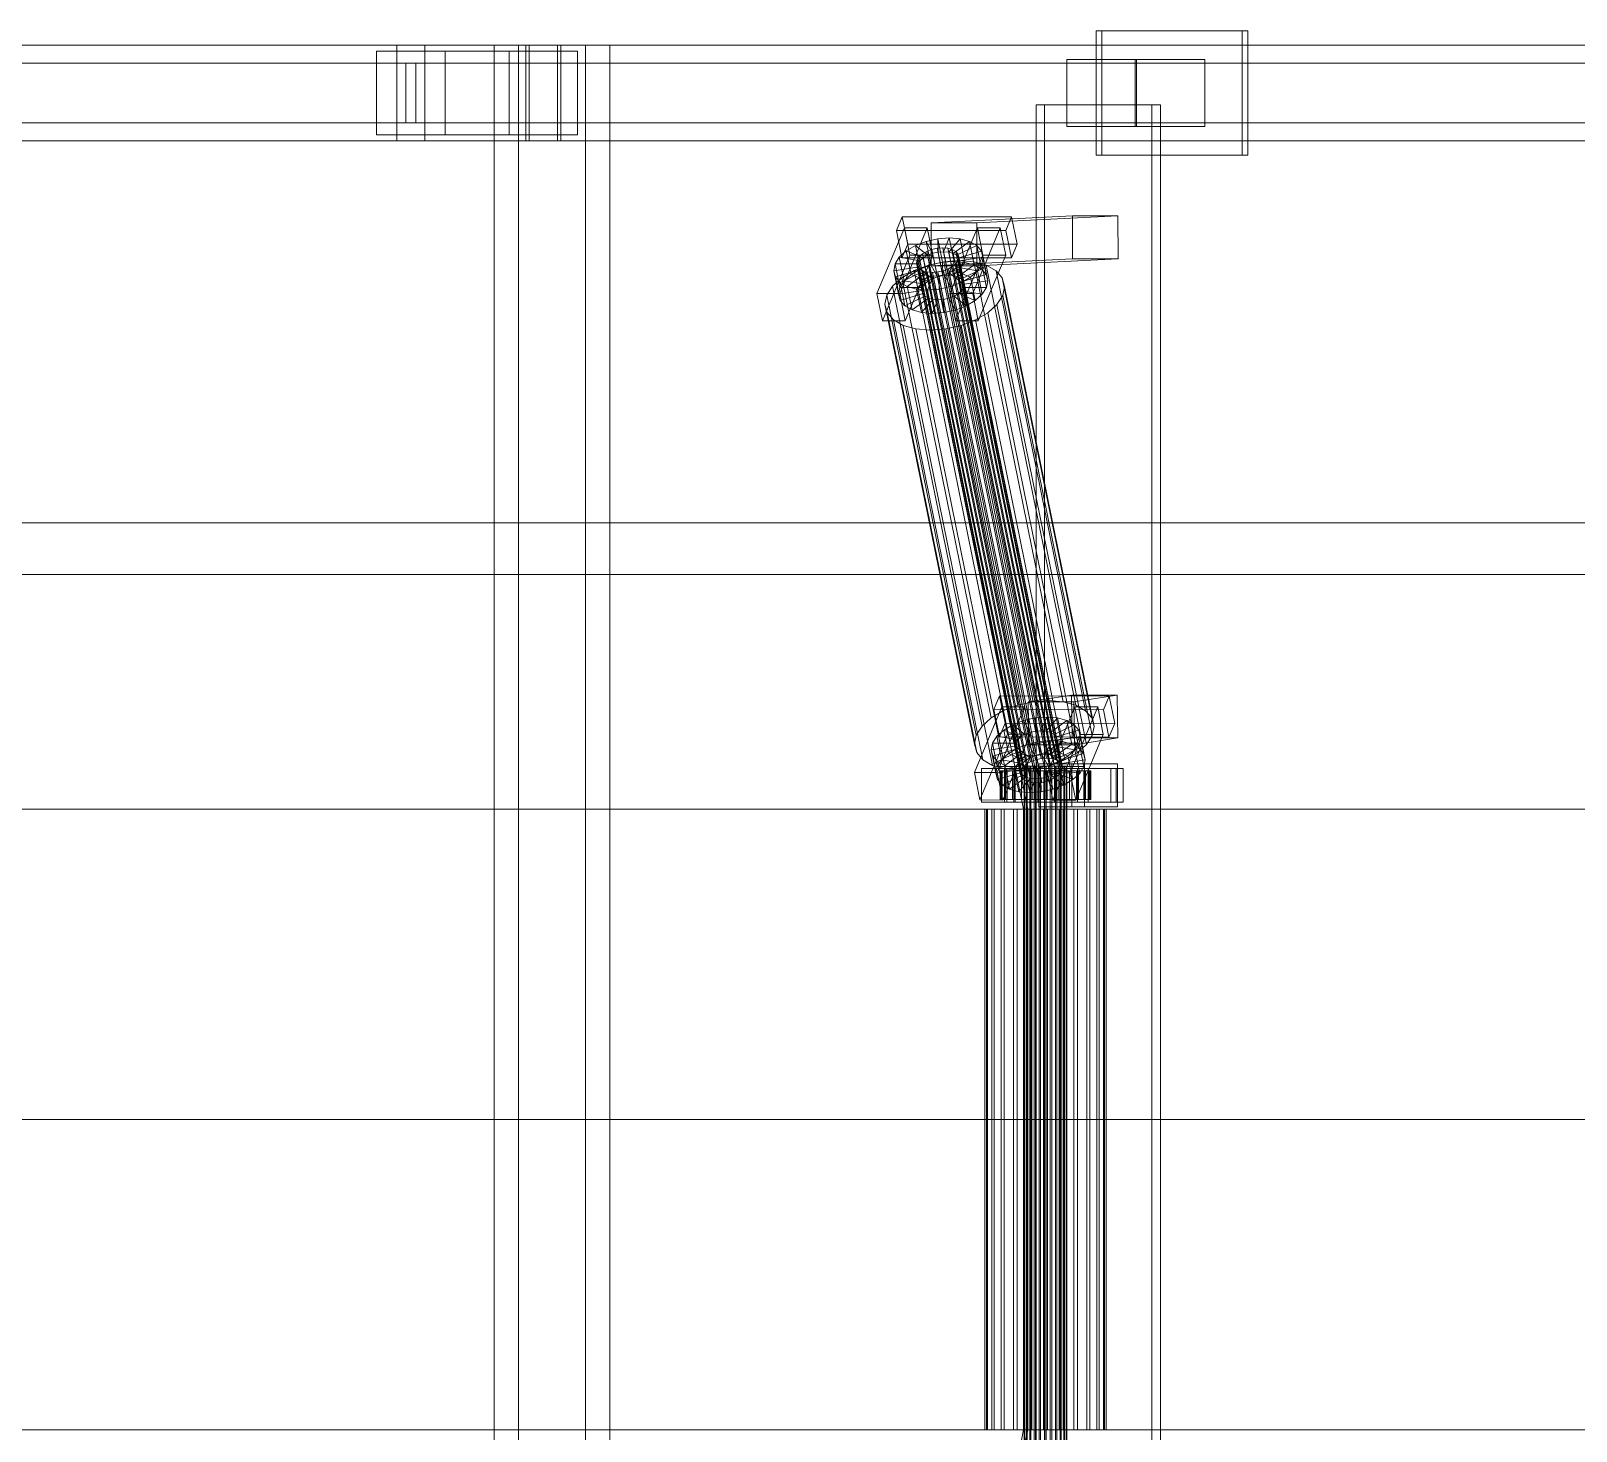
# Model space of a CAD drawing. Header units: millimetres. Extents: x -1970 to 34302, y -65268 to 6837.
# Drawn here: x 17659 to 18306, y -18130 to -17544 of the extents above; entities that cross this region are included whole.
import ezdxf

# ---------------------------------------------------------------- set-up
doc = ezdxf.new("R2010")
doc.units = ezdxf.units.MM
doc.layers.add('superior_C02', color=7, linetype='Continuous', lineweight=0)

msp = doc.modelspace()

# ---------------------------------------------------------------- linework, layer by layer
at = {"layer": 'superior_C02'}
for p, q in [((18166.584, -17544), (18105.379, -17544)), ((18105.379, -17544), (18105.379, -17596)), ((18107.717, -17544), (18105.379, -17544)), ((18107.717, -17596), (18107.717, -17544)), ((18107.717, -17544), (18168.922, -17544)), ((18166.584, -17596), (18166.584, -17544)), ((18166.584, -17544), (18168.922, -17544)), ((18168.922, -17544), (18168.922, -17596)), ((17812.288, -17550), (16664.683, -17550)), ((16676.374, -17550), (17823.979, -17550)), ((17867.681, -17550), (16700.787, -17550)), ((16712.752, -17550), (17879.647, -17550)), ((17832.479, -17552.5), (17803.788, -17552.5)), ((17803.788, -17552.5), (17803.788, -17587.5)), ((17859.319, -17552.5), (17803.788, -17552.5)), ((17812.288, -17550), (17812.288, -17590)), ((17823.979, -17550), (17812.288, -17550)), ((18959.893, -17550), (17812.288, -17550)), ((17823.979, -17590), (17823.979, -17550)), ((17823.979, -17550), (18971.583, -17550)), ((17832.479, -17587.5), (17832.479, -17552.5)), ((17832.479, -17552.5), (17888.009, -17552.5)), ((17891.329, -17550), (17853.076, -17550)), ((17853.076, -17550), (17853.076, -18450)), ((17863.305, -17550), (17853.076, -17550)), ((17859.319, -17587.5), (17859.319, -17552.5)), ((17859.319, -17552.5), (17888.009, -17552.5)), ((17863.305, -18450), (17863.305, -17550)), ((17863.305, -17550), (17901.559, -17550)), ((17866.357, -17550), (17880.971, -17550)), ((17866.357, -17590), (17866.357, -17550)), ((19013.962, -17550), (17866.357, -17550)), ((17867.681, -17550), (17867.681, -17590)), ((17879.647, -17550), (17867.681, -17550)), ((17879.647, -17590), (17879.647, -17550)), ((17880.971, -17550), (17880.971, -17590)), ((17880.971, -17550), (19028.575, -17550)), ((17888.009, -17552.5), (17888.009, -17587.5)), ((17891.329, -18450), (17891.329, -17550)), ((17891.329, -17550), (17901.559, -17550)), ((17901.559, -17550), (17901.559, -18450)), ((17812.298, -17557.5), (16700.934, -17557.5)), ((16712.605, -17557.5), (17823.969, -17557.5)), ((17812.298, -17557.5), (17812.298, -17582.5)), ((17823.969, -17557.5), (17812.298, -17557.5)), ((17816.047, -17557.5), (17820.22, -17557.5)), ((17816.047, -17582.5), (17816.047, -17557.5)), ((19019.182, -17557.5), (17816.047, -17557.5)), ((17820.22, -17557.5), (17820.22, -17582.5)), ((17820.22, -17557.5), (19023.355, -17557.5)), ((17823.969, -17582.5), (17823.969, -17557.5)), ((18121.717, -17556), (18093.026, -17556)), ((18093.026, -17556), (18093.026, -17584)), ((18122.221, -17556), (18093.026, -17556)), ((18121.717, -17584), (18121.717, -17556)), ((18121.717, -17556), (18150.911, -17556)), ((18122.221, -17584), (18122.221, -17556)), ((18122.221, -17556), (18150.911, -17556)), ((18150.911, -17556), (18150.911, -17584)), ((18128.74, -17575), (18080.158, -17575)), ((18080.158, -17575), (18080.158, -18425)), ((18083.665, -17575), (18080.158, -17575)), ((18083.665, -18425), (18083.665, -17575)), ((18083.665, -17575), (18132.247, -17575)), ((18128.74, -18425), (18128.74, -17575)), ((18128.74, -17575), (18132.247, -17575)), ((18132.247, -17575), (18132.247, -18425)), ((16700.934, -17582.5), (17812.298, -17582.5)), ((16712.605, -17582.5), (17823.969, -17582.5)), ((17812.298, -17582.5), (17823.969, -17582.5)), ((17820.22, -17582.5), (17816.047, -17582.5)), ((17816.047, -17582.5), (19019.182, -17582.5)), ((17820.22, -17582.5), (19023.355, -17582.5)), ((18093.026, -17584), (18121.717, -17584)), ((18093.026, -17584), (18122.221, -17584)), ((18150.911, -17584), (18121.717, -17584)), ((18150.911, -17584), (18122.221, -17584)), ((16664.683, -17590), (17812.288, -17590)), ((16676.374, -17590), (17823.979, -17590)), ((16700.787, -17590), (17867.681, -17590)), ((16712.752, -17590), (17879.647, -17590)), ((17803.788, -17587.5), (17832.479, -17587.5)), ((17859.319, -17587.5), (17803.788, -17587.5)), ((17812.288, -17590), (17823.979, -17590)), ((17812.288, -17590), (18959.893, -17590)), ((17823.979, -17590), (18971.583, -17590)), ((17888.009, -17587.5), (17832.479, -17587.5)), ((17888.009, -17587.5), (17859.319, -17587.5)), ((17880.971, -17590), (17866.357, -17590)), ((17866.357, -17590), (19013.962, -17590)), ((17867.681, -17590), (17879.647, -17590)), ((17880.971, -17590), (19028.575, -17590)), ((18105.379, -17596), (18166.584, -17596)), ((18105.379, -17596), (18107.717, -17596)), ((18168.922, -17596), (18107.717, -17596)), ((18168.922, -17596), (18166.584, -17596)), ((18024.025, -17621.857), (18021.625, -17627.592)), ((18026.359, -17633.325), (18024.025, -17621.857)), ((18024.025, -17621.857), (18069.929, -17621.914)), ((18095.364, -17621.488), (18036.143, -17624.356)), ((18055.27, -17624.356), (18036.143, -17624.356)), ((18036.143, -17624.356), (18036.217, -17642.354)), ((18055.27, -17624.356), (18114.49, -17621.488)), ((18055.344, -17642.354), (18055.27, -17624.356)), ((18067.529, -17627.65), (18069.929, -17621.914)), ((18069.929, -17621.914), (18072.263, -17633.382)), ((18095.438, -17639.486), (18095.364, -17621.488)), ((18095.364, -17621.488), (18114.49, -17621.488)), ((18114.49, -17621.488), (18114.565, -17639.486)), ((18024.974, -17626.449), (18013.451, -17653.98)), ((18067.529, -17627.65), (18021.625, -17627.592)), ((18021.625, -17627.592), (18023.958, -17639.061)), ((18023.014, -17653.992), (18034.537, -17626.461)), ((18027.308, -17637.917), (18024.974, -17626.449)), ((18024.974, -17626.449), (18034.537, -17626.461)), ((18034.087, -17632.183), (18038.925, -17631.1)), ((18034.537, -17626.461), (18036.871, -17637.929)), ((18038.925, -17631.1), (18043.783, -17630.735)), ((18038.925, -17631.1), (18039.081, -17636.643)), ((18040.925, -17640.93), (18038.925, -17631.1)), ((18043.783, -17630.735), (18041.382, -17636.47)), ((18048.331, -17631.112), (18043.537, -17636.649)), ((18045.784, -17640.564), (18043.783, -17630.735)), ((18043.783, -17630.735), (18048.331, -17631.112)), ((18055.577, -17626.487), (18044.053, -17654.019)), ((18050.331, -17640.942), (18048.331, -17631.112)), ((18048.331, -17631.112), (18052.257, -17632.206)), ((18053.617, -17654.031), (18065.14, -17626.499)), ((18057.91, -17637.955), (18055.577, -17626.487)), ((18055.577, -17626.487), (18065.14, -17626.499)), ((18065.14, -17626.499), (18067.474, -17637.967)), ((18069.863, -17639.118), (18067.529, -17627.65)), ((18015.784, -17665.449), (18027.308, -17637.917)), ((18022.851, -17638.79), (18025.766, -17636.164)), ((18023.958, -17639.061), (18026.359, -17633.325)), ((18036.871, -17637.929), (18025.348, -17665.461)), ((18025.766, -17636.164), (18029.599, -17633.91)), ((18025.766, -17636.164), (18032.848, -17639.042)), ((18027.767, -17645.994), (18025.766, -17636.164)), ((18072.263, -17633.382), (18026.359, -17633.325)), ((18036.871, -17637.929), (18027.308, -17637.917)), ((18029.599, -17633.91), (18034.087, -17632.183)), ((18029.599, -17633.91), (18034.664, -17637.975)), ((18031.599, -17643.74), (18029.599, -17633.91)), ((18031.134, -17638.648), (18032.515, -17637.404)), ((18032.515, -17637.404), (18034.33, -17636.336)), ((18076.024, -17851.202), (18032.515, -17637.404)), ((18034.664, -17637.975), (18032.848, -17639.042)), ((18034.087, -17632.183), (18036.789, -17637.157)), ((18036.087, -17642.013), (18034.087, -17632.183)), ((18034.33, -17636.336), (18036.456, -17635.518)), ((18077.839, -17850.135), (18034.33, -17636.336)), ((18036.789, -17637.157), (18034.664, -17637.975)), ((18034.664, -17637.975), (18036.664, -17647.804)), ((18036.456, -17635.518), (18038.748, -17635.005)), ((18079.965, -17849.317), (18036.456, -17635.518)), ((18039.081, -17636.643), (18036.789, -17637.157)), ((18036.789, -17637.157), (18038.79, -17646.986)), ((18038.748, -17635.005), (18041.049, -17634.832)), ((18082.257, -17848.804), (18038.748, -17635.005)), ((18041.382, -17636.47), (18039.081, -17636.643)), ((18039.081, -17636.643), (18041.082, -17646.473)), ((18041.049, -17634.832), (18043.203, -17635.011)), ((18084.558, -17848.631), (18041.049, -17634.832)), ((18041.382, -17636.47), (18043.383, -17646.3)), ((18043.537, -17636.649), (18041.382, -17636.47)), ((18043.203, -17635.011), (18045.063, -17635.529)), ((18086.712, -17848.809), (18043.203, -17635.011)), ((18043.537, -17636.649), (18045.537, -17646.479)), ((18045.397, -17637.167), (18043.537, -17636.649)), ((18045.063, -17635.529), (18046.502, -17636.352)), ((18088.572, -17849.328), (18045.063, -17635.529)), ((18052.257, -17632.206), (18045.397, -17637.167)), ((18045.397, -17637.167), (18047.397, -17646.997)), ((18046.836, -17637.99), (18045.397, -17637.167)), ((18046.387, -17665.487), (18057.91, -17637.955)), ((18046.502, -17636.352), (18047.423, -17637.422)), ((18090.011, -17850.15), (18046.502, -17636.352)), ((18055.296, -17633.943), (18046.836, -17637.99)), ((18046.836, -17637.99), (18048.836, -17647.82)), ((18047.756, -17639.061), (18046.836, -17637.99)), ((18047.423, -17637.422), (18047.761, -17638.668)), ((18090.932, -17851.221), (18047.423, -17637.422)), ((18057.239, -17636.203), (18047.756, -17639.061)), ((18054.258, -17642.036), (18052.257, -17632.206)), ((18052.257, -17632.206), (18055.296, -17633.943)), ((18057.296, -17643.772), (18055.296, -17633.943)), ((18055.296, -17633.943), (18057.239, -17636.203)), ((18067.474, -17637.967), (18055.951, -17665.499)), ((18059.239, -17646.033), (18057.239, -17636.203)), ((18057.239, -17636.203), (18057.954, -17638.834)), ((18067.474, -17637.967), (18057.91, -17637.955)), ((18072.263, -17633.382), (18069.863, -17639.118)), ((18020.49, -17644.431), (18021.051, -17641.61)), ((18020.49, -17644.431), (18030.349, -17642.958)), ((18021.205, -17647.062), (18020.49, -17644.431)), ((18022.49, -17654.261), (18020.49, -17644.431)), ((18021.051, -17641.61), (18022.851, -17638.79)), ((18021.051, -17641.61), (18030.615, -17641.622)), ((18023.052, -17651.44), (18021.051, -17641.61)), ((18021.205, -17647.062), (18030.688, -17644.204)), ((18022.851, -17638.79), (18031.467, -17640.286)), ((18024.852, -17648.62), (18022.851, -17638.79)), ((18023.901, -17647.428), (18029.024, -17644.416)), ((18023.958, -17639.061), (18069.863, -17639.118)), ((18031.599, -17643.74), (18027.767, -17645.994)), ((18029.024, -17644.416), (18035.024, -17642.107)), ((18066.532, -17828.725), (18029.024, -17644.416)), ((18030.016, -17641.32), (18030.281, -17639.983)), ((18030.354, -17642.566), (18030.016, -17641.32)), ((18073.524, -17855.119), (18030.016, -17641.32)), ((18030.281, -17639.983), (18031.134, -17638.648)), ((18073.79, -17853.782), (18030.281, -17639.983)), ((18030.615, -17641.622), (18030.349, -17642.958)), ((18030.349, -17642.958), (18030.688, -17644.204)), ((18030.349, -17642.958), (18032.349, -17652.788)), ((18031.275, -17643.637), (18030.354, -17642.566)), ((18073.863, -17856.365), (18030.354, -17642.566)), ((18031.467, -17640.286), (18030.615, -17641.622)), ((18030.615, -17641.622), (18032.615, -17651.452)), ((18030.688, -17644.204), (18031.608, -17645.275)), ((18030.688, -17644.204), (18032.688, -17654.034)), ((18074.643, -17852.446), (18031.134, -17638.648)), ((18032.714, -17644.459), (18031.275, -17643.637)), ((18074.783, -17857.435), (18031.275, -17643.637)), ((18032.848, -17639.042), (18031.467, -17640.286)), ((18031.467, -17640.286), (18033.468, -17650.116)), ((18036.087, -17642.013), (18031.599, -17643.74)), ((18036.664, -17647.804), (18031.599, -17643.74)), ((18034.574, -17644.978), (18032.714, -17644.459)), ((18076.223, -17858.258), (18032.714, -17644.459)), ((18032.848, -17639.042), (18034.849, -17648.872)), ((18035.024, -17642.107), (18041.492, -17640.659)), ((18072.532, -17826.416), (18035.024, -17642.107)), ((18040.925, -17640.93), (18036.087, -17642.013)), ((18038.79, -17646.986), (18036.087, -17642.013)), ((18095.438, -17639.486), (18036.217, -17642.354)), ((18036.217, -17642.354), (18055.344, -17642.354)), ((18041.321, -17644.47), (18039.029, -17644.983)), ((18045.784, -17640.564), (18040.925, -17640.93)), ((18041.082, -17646.473), (18040.925, -17640.93)), ((18043.447, -17643.652), (18041.321, -17644.47)), ((18084.83, -17858.269), (18041.321, -17644.47)), ((18041.492, -17640.659), (18047.987, -17640.17)), ((18079, -17824.968), (18041.492, -17640.659)), ((18043.383, -17646.3), (18045.784, -17640.564)), ((18045.262, -17642.585), (18043.447, -17643.652)), ((18086.956, -17857.451), (18043.447, -17643.652)), ((18043.78, -17645.29), (18045.595, -17644.223)), ((18046.643, -17641.341), (18045.262, -17642.585)), ((18088.771, -17856.383), (18045.262, -17642.585)), ((18045.537, -17646.479), (18050.331, -17640.942)), ((18045.595, -17644.223), (18046.976, -17642.979)), ((18052.677, -17647.101), (18045.595, -17644.223)), ((18045.595, -17644.223), (18047.596, -17654.053)), ((18050.331, -17640.942), (18045.784, -17640.564)), ((18047.496, -17640.005), (18046.643, -17641.341)), ((18090.152, -17855.139), (18046.643, -17641.341)), ((18046.976, -17642.979), (18047.829, -17641.643)), ((18055.593, -17644.475), (18046.976, -17642.979)), ((18046.976, -17642.979), (18048.977, -17652.809)), ((18047.397, -17646.997), (18054.258, -17642.036)), ((18047.761, -17638.668), (18047.496, -17640.005)), ((18047.496, -17640.005), (18091.004, -17853.804)), ((18047.756, -17639.061), (18049.756, -17648.891)), ((18048.095, -17640.307), (18047.756, -17639.061)), ((18091.27, -17852.467), (18047.761, -17638.668)), ((18047.829, -17641.643), (18048.095, -17640.307)), ((18047.829, -17641.643), (18057.392, -17641.655)), ((18049.829, -17651.473), (18047.829, -17641.643)), ((18047.987, -17640.17), (18054.066, -17640.674)), ((18085.494, -17824.479), (18047.987, -17640.17)), ((18057.954, -17638.834), (18048.095, -17640.307)), ((18048.095, -17640.307), (18050.095, -17650.137)), ((18048.836, -17647.82), (18057.296, -17643.772)), ((18054.258, -17642.036), (18050.331, -17640.942)), ((18055.593, -17644.475), (18052.677, -17647.101)), ((18054.066, -17640.674), (18059.315, -17642.137)), ((18091.574, -17824.984), (18054.066, -17640.674)), ((18057.296, -17643.772), (18054.258, -17642.036)), ((18114.565, -17639.486), (18055.344, -17642.354)), ((18057.392, -17641.655), (18055.593, -17644.475)), ((18057.593, -17654.305), (18055.593, -17644.475)), ((18059.239, -17646.033), (18057.296, -17643.772)), ((18057.954, -17638.834), (18057.392, -17641.655)), ((18057.392, -17641.655), (18059.393, -17651.485)), ((18059.954, -17648.664), (18057.954, -17638.834)), ((18059.315, -17642.137), (18063.377, -17644.459)), ((18096.823, -17826.446), (18059.315, -17642.137)), ((18063.377, -17644.459), (18065.974, -17647.481)), ((18100.885, -17828.768), (18063.377, -17644.459)), ((18114.565, -17639.486), (18095.438, -17639.486)), ((18017.598, -17654.709), (18020.004, -17650.939)), ((18020.004, -17650.939), (18023.901, -17647.428)), ((18057.512, -17835.248), (18020.004, -17650.939)), ((18023.148, -17649.322), (18021.205, -17647.062)), ((18023.206, -17656.892), (18021.205, -17647.062)), ((18024.852, -17648.62), (18023.052, -17651.44)), ((18023.148, -17649.322), (18031.608, -17645.275)), ((18026.187, -17651.059), (18023.148, -17649.322)), ((18025.149, -17659.152), (18023.148, -17649.322)), ((18061.409, -17831.737), (18023.901, -17647.428)), ((18027.767, -17645.994), (18024.852, -17648.62)), ((18033.468, -17650.116), (18024.852, -17648.62)), ((18026.187, -17651.059), (18033.047, -17646.098)), ((18030.113, -17652.153), (18026.187, -17651.059)), ((18028.187, -17660.889), (18026.187, -17651.059)), ((18034.849, -17648.872), (18027.767, -17645.994)), ((18030.113, -17652.153), (18034.907, -17646.616)), ((18031.608, -17645.275), (18033.047, -17646.098)), ((18031.608, -17645.275), (18033.608, -17655.105)), ((18032.615, -17651.452), (18033.468, -17650.116)), ((18033.047, -17646.098), (18034.907, -17646.616)), ((18033.047, -17646.098), (18035.048, -17655.927)), ((18033.468, -17650.116), (18034.849, -17648.872)), ((18036.728, -17645.156), (18034.574, -17644.978)), ((18078.083, -17858.776), (18034.574, -17644.978)), ((18034.661, -17652.53), (18037.061, -17646.795)), ((18034.849, -17648.872), (18036.664, -17647.804)), ((18034.907, -17646.616), (18037.061, -17646.795)), ((18034.907, -17646.616), (18036.908, -17656.446)), ((18036.664, -17647.804), (18038.79, -17646.986)), ((18039.029, -17644.983), (18036.728, -17645.156)), ((18080.237, -17858.955), (18036.728, -17645.156)), ((18037.061, -17646.795), (18039.363, -17646.622)), ((18037.061, -17646.795), (18039.062, -17656.624)), ((18038.79, -17646.986), (18041.082, -17646.473)), ((18082.538, -17858.782), (18039.029, -17644.983)), ((18039.363, -17646.622), (18041.654, -17646.108)), ((18039.519, -17652.165), (18039.363, -17646.622)), ((18039.363, -17646.622), (18041.363, -17656.451)), ((18044.357, -17651.082), (18039.519, -17652.165)), ((18041.082, -17646.473), (18043.383, -17646.3)), ((18041.654, -17646.108), (18043.78, -17645.29)), ((18044.357, -17651.082), (18041.654, -17646.108)), ((18041.654, -17646.108), (18043.655, -17655.938)), ((18043.383, -17646.3), (18045.537, -17646.479)), ((18048.845, -17649.355), (18043.78, -17645.29)), ((18043.78, -17645.29), (18045.781, -17655.12)), ((18048.845, -17649.355), (18044.357, -17651.082)), ((18046.357, -17660.912), (18044.357, -17651.082)), ((18045.537, -17646.479), (18047.397, -17646.997)), ((18047.397, -17646.997), (18048.836, -17647.82)), ((18048.836, -17647.82), (18049.756, -17648.891)), ((18052.677, -17647.101), (18048.845, -17649.355)), ((18050.845, -17659.184), (18048.845, -17649.355)), ((18049.756, -17648.891), (18059.239, -17646.033)), ((18049.756, -17648.891), (18050.095, -17650.137)), ((18050.095, -17650.137), (18049.829, -17651.473)), ((18050.095, -17650.137), (18059.954, -17648.664)), ((18054.678, -17656.931), (18052.677, -17647.101)), ((18059.954, -17648.664), (18059.239, -17646.033)), ((18059.393, -17651.485), (18059.954, -17648.664)), ((18065.974, -17647.481), (18066.931, -17650.998)), ((18103.482, -17831.79), (18065.974, -17647.481)), ((18066.931, -17650.998), (18066.18, -17654.769)), ((18104.438, -17835.307), (18066.931, -17650.998)), ((18023.014, -17653.992), (18013.451, -17653.98)), ((18013.451, -17653.98), (18015.784, -17665.449)), ((18016.848, -17658.48), (18017.598, -17654.709)), ((18055.106, -17839.018), (18017.598, -17654.709)), ((18023.052, -17651.44), (18022.49, -17654.261)), ((18032.349, -17652.788), (18022.49, -17654.261)), ((18022.49, -17654.261), (18023.206, -17656.892)), ((18025.348, -17665.461), (18023.014, -17653.992)), ((18032.615, -17651.452), (18023.052, -17651.44)), ((18032.688, -17654.034), (18023.206, -17656.892)), ((18023.206, -17656.892), (18025.149, -17659.152)), ((18033.608, -17655.105), (18025.149, -17659.152)), ((18035.048, -17655.927), (18028.187, -17660.889)), ((18034.661, -17652.53), (18030.113, -17652.153)), ((18032.114, -17661.983), (18030.113, -17652.153)), ((18036.908, -17656.446), (18032.114, -17661.983)), ((18032.349, -17652.788), (18032.615, -17651.452)), ((18032.688, -17654.034), (18032.349, -17652.788)), ((18033.608, -17655.105), (18032.688, -17654.034)), ((18035.048, -17655.927), (18033.608, -17655.105)), ((18039.519, -17652.165), (18034.661, -17652.53)), ((18036.661, -17662.36), (18034.661, -17652.53)), ((18036.908, -17656.446), (18035.048, -17655.927)), ((18039.062, -17656.624), (18036.661, -17662.36)), ((18039.062, -17656.624), (18036.908, -17656.446)), ((18041.363, -17656.451), (18039.062, -17656.624)), ((18041.519, -17661.995), (18039.519, -17652.165)), ((18043.655, -17655.938), (18041.363, -17656.451)), ((18041.363, -17656.451), (18041.519, -17661.995)), ((18045.781, -17655.12), (18043.655, -17655.938)), ((18043.655, -17655.938), (18046.357, -17660.912)), ((18053.617, -17654.031), (18044.053, -17654.019)), ((18044.053, -17654.019), (18046.387, -17665.487)), ((18047.596, -17654.053), (18045.781, -17655.12)), ((18045.781, -17655.12), (18050.845, -17659.184)), ((18048.977, -17652.809), (18047.596, -17654.053)), ((18047.596, -17654.053), (18054.678, -17656.931)), ((18049.829, -17651.473), (18048.977, -17652.809)), ((18048.977, -17652.809), (18057.593, -17654.305)), ((18059.393, -17651.485), (18049.829, -17651.473)), ((18050.845, -17659.184), (18054.678, -17656.931)), ((18055.951, -17665.499), (18053.617, -17654.031)), ((18054.678, -17656.931), (18057.593, -17654.305)), ((18057.593, -17654.305), (18059.393, -17651.485)), ((18066.18, -17654.769), (18063.774, -17658.539)), ((18066.18, -17654.769), (18103.688, -17839.078)), ((18017.804, -17661.997), (18016.848, -17658.48)), ((18054.355, -17842.789), (18016.848, -17658.48)), ((18020.401, -17665.019), (18017.804, -17661.997)), ((18055.311, -17846.306), (18017.804, -17661.997)), ((18025.149, -17659.152), (18028.187, -17660.889)), ((18028.187, -17660.889), (18032.114, -17661.983)), ((18032.114, -17661.983), (18036.661, -17662.36)), ((18036.661, -17662.36), (18041.519, -17661.995)), ((18041.519, -17661.995), (18046.357, -17660.912)), ((18046.357, -17660.912), (18050.845, -17659.184)), ((18059.877, -17662.05), (18054.754, -17665.062)), ((18063.774, -17658.539), (18059.877, -17662.05)), ((18097.384, -17846.359), (18059.877, -17662.05)), ((18101.282, -17842.848), (18063.774, -17658.539)), ((18015.784, -17665.449), (18025.348, -17665.461)), ((18024.463, -17667.341), (18020.401, -17665.019)), ((18057.909, -17849.328), (18020.401, -17665.019)), ((18029.712, -17668.803), (18024.463, -17667.341)), ((18061.97, -17851.65), (18024.463, -17667.341)), ((18035.791, -17669.308), (18029.712, -17668.803)), ((18067.22, -17853.113), (18029.712, -17668.803)), ((18042.286, -17668.819), (18035.791, -17669.308)), ((18073.299, -17853.617), (18035.791, -17669.308)), ((18048.754, -17667.371), (18042.286, -17668.819)), ((18079.794, -17853.128), (18042.286, -17668.819)), ((18046.387, -17665.487), (18055.951, -17665.499)), ((18054.754, -17665.062), (18048.754, -17667.371)), ((18086.261, -17851.68), (18048.754, -17667.371)), ((18092.261, -17849.371), (18054.754, -17665.062)), ((16335.427, -17750), (25411.088, -17750)), ((25412.557, -17750), (16336.897, -17750)), ((17117.237, -17771.702), (18054.936, -17771.702)), ((18056.68, -17771.702), (17118.98, -17771.702)), ((18054.936, -17771.702), (18074.94, -17870)), ((18054.936, -17771.702), (18056.68, -17771.702)), ((18054.936, -17771.702), (18992.635, -17771.702)), ((18076.684, -17870), (18056.68, -17771.702)), ((18994.379, -17771.702), (18056.68, -17771.702)), ((18064.867, -17822.549), (18062.466, -17828.285)), ((18067.201, -17834.017), (18064.867, -17822.549)), ((18064.867, -17822.549), (18110.771, -17822.606)), ((18079, -17824.968), (18072.532, -17826.416)), ((18095.05, -17822.189), (18076.901, -17825.057)), ((18096.027, -17825.057), (18076.901, -17825.057)), ((18076.901, -17825.057), (18077.143, -17843.038)), ((18085.494, -17824.479), (18079, -17824.968)), ((18091.574, -17824.984), (18085.494, -17824.479)), ((18096.823, -17826.446), (18091.574, -17824.984)), ((18095.293, -17840.17), (18095.05, -17822.189)), ((18095.05, -17822.189), (18114.177, -17822.189)), ((18096.027, -17825.057), (18114.177, -17822.189)), ((18096.27, -17843.038), (18096.027, -17825.057)), ((18108.37, -17828.342), (18110.771, -17822.606)), ((18110.771, -17822.606), (18113.105, -17834.074)), ((18114.177, -17822.189), (18114.419, -17840.17)), ((18065.815, -17827.141), (18054.292, -17854.673)), ((18061.409, -17831.737), (18057.512, -17835.248)), ((18066.532, -17828.725), (18061.409, -17831.737)), ((18108.37, -17828.342), (18062.466, -17828.285)), ((18062.466, -17828.285), (18064.8, -17839.753)), ((18063.856, -17854.685), (18075.379, -17827.153)), ((18068.149, -17838.609), (18065.815, -17827.141)), ((18065.815, -17827.141), (18075.379, -17827.153)), ((18072.532, -17826.416), (18066.532, -17828.725)), ((18074.928, -17832.875), (18079.766, -17831.792)), ((18075.379, -17827.153), (18077.713, -17838.621)), ((18079.766, -17831.792), (18084.625, -17831.427)), ((18079.766, -17831.792), (18079.923, -17837.336)), ((18081.767, -17841.622), (18079.766, -17831.792)), ((18084.625, -17831.427), (18082.224, -17837.163)), ((18089.172, -17831.804), (18084.378, -17837.341)), ((18086.625, -17841.257), (18084.625, -17831.427)), ((18084.625, -17831.427), (18089.172, -17831.804)), ((18096.418, -17827.179), (18084.895, -17854.711)), ((18091.173, -17841.634), (18089.172, -17831.804)), ((18089.172, -17831.804), (18093.099, -17832.898)), ((18094.458, -17854.723), (18105.981, -17827.191)), ((18098.752, -17838.647), (18096.418, -17827.179)), ((18096.418, -17827.179), (18105.981, -17827.191)), ((18100.885, -17828.768), (18096.823, -17826.446)), ((18103.482, -17831.79), (18100.885, -17828.768)), ((18104.438, -17835.307), (18103.482, -17831.79)), ((18105.981, -17827.191), (18108.315, -17838.659)), ((18110.704, -17839.81), (18108.37, -17828.342)), ((18055.106, -17839.018), (18054.355, -17842.789)), ((18057.512, -17835.248), (18055.106, -17839.018)), ((18056.626, -17866.141), (18068.149, -17838.609)), ((18063.693, -17839.482), (18066.608, -17836.856)), ((18064.8, -17839.753), (18067.201, -17834.017)), ((18077.713, -17838.621), (18066.189, -17866.153)), ((18066.608, -17836.856), (18070.44, -17834.603)), ((18066.608, -17836.856), (18073.69, -17839.734)), ((18068.608, -17846.686), (18066.608, -17836.856)), ((18113.105, -17834.074), (18067.201, -17834.017)), ((18077.713, -17838.621), (18068.149, -17838.609)), ((18070.44, -17834.603), (18074.928, -17832.875)), ((18070.44, -17834.603), (18075.505, -17838.667)), ((18072.441, -17844.433), (18070.44, -17834.603)), ((18075.505, -17838.667), (18073.69, -17839.734)), ((18074.928, -17832.875), (18077.631, -17837.849)), ((18076.929, -17842.705), (18074.928, -17832.875)), ((18077.631, -17837.849), (18075.505, -17838.667)), ((18075.505, -17838.667), (18077.506, -17848.497)), ((18079.923, -17837.336), (18077.631, -17837.849)), ((18077.631, -17837.849), (18079.632, -17847.679)), ((18082.224, -17837.163), (18079.923, -17837.336)), ((18079.923, -17837.336), (18081.923, -17847.165)), ((18082.224, -17837.163), (18084.224, -17846.992)), ((18084.378, -17837.341), (18082.224, -17837.163)), ((18084.378, -17837.341), (18086.379, -17847.171)), ((18086.238, -17837.86), (18084.378, -17837.341)), ((18093.099, -17832.898), (18086.238, -17837.86)), ((18086.238, -17837.86), (18088.239, -17847.689)), ((18087.677, -17838.682), (18086.238, -17837.86)), ((18087.229, -17866.179), (18098.752, -17838.647)), ((18096.137, -17834.635), (18087.677, -17838.682)), ((18087.677, -17838.682), (18089.678, -17848.512)), ((18088.598, -17839.753), (18087.677, -17838.682)), ((18098.08, -17836.895), (18088.598, -17839.753)), ((18095.099, -17842.728), (18093.099, -17832.898)), ((18093.099, -17832.898), (18096.137, -17834.635)), ((18098.138, -17844.465), (18096.137, -17834.635)), ((18096.137, -17834.635), (18098.08, -17836.895)), ((18108.315, -17838.659), (18096.792, -17866.191)), ((18100.081, -17846.725), (18098.08, -17836.895)), ((18098.08, -17836.895), (18098.795, -17839.526)), ((18108.315, -17838.659), (18098.752, -17838.647)), ((18101.282, -17842.848), (18103.688, -17839.078)), ((18103.688, -17839.078), (18104.438, -17835.307)), ((18113.105, -17834.074), (18110.704, -17839.81)), ((18054.355, -17842.789), (18055.311, -17846.306)), ((18061.332, -17845.123), (18061.893, -17842.302)), ((18061.332, -17845.123), (18071.191, -17843.65)), ((18062.047, -17847.754), (18061.332, -17845.123)), ((18063.332, -17854.953), (18061.332, -17845.123)), ((18061.893, -17842.302), (18063.693, -17839.482)), ((18061.893, -17842.302), (18071.456, -17842.314)), ((18063.894, -17852.132), (18061.893, -17842.302)), ((18062.047, -17847.754), (18071.529, -17844.897)), ((18063.693, -17839.482), (18072.309, -17840.978)), ((18065.693, -17849.312), (18063.693, -17839.482)), ((18064.8, -17839.753), (18110.704, -17839.81)), ((18072.441, -17844.433), (18068.608, -17846.686)), ((18071.456, -17842.314), (18071.191, -17843.65)), ((18071.191, -17843.65), (18071.529, -17844.897)), ((18071.191, -17843.65), (18073.191, -17853.48)), ((18072.309, -17840.978), (18071.456, -17842.314)), ((18071.456, -17842.314), (18073.457, -17852.144)), ((18071.529, -17844.897), (18072.45, -17845.967)), ((18071.529, -17844.897), (18073.53, -17854.726)), ((18073.69, -17839.734), (18072.309, -17840.978)), ((18072.309, -17840.978), (18074.309, -17850.808)), ((18076.929, -17842.705), (18072.441, -17844.433)), ((18077.506, -17848.497), (18072.441, -17844.433)), ((18073.69, -17839.734), (18075.69, -17849.564)), ((18081.767, -17841.622), (18076.929, -17842.705)), ((18079.632, -17847.679), (18076.929, -17842.705)), ((18095.293, -17840.17), (18077.143, -17843.038)), ((18077.143, -17843.038), (18096.27, -17843.038)), ((18086.625, -17841.257), (18081.767, -17841.622)), ((18081.923, -17847.165), (18081.767, -17841.622)), ((18084.224, -17846.992), (18086.625, -17841.257)), ((18084.622, -17845.983), (18086.437, -17844.915)), ((18086.379, -17847.171), (18091.173, -17841.634)), ((18086.437, -17844.915), (18087.818, -17843.671)), ((18093.519, -17847.793), (18086.437, -17844.915)), ((18086.437, -17844.915), (18088.438, -17854.745)), ((18091.173, -17841.634), (18086.625, -17841.257)), ((18087.818, -17843.671), (18088.671, -17842.335)), ((18096.434, -17845.167), (18087.818, -17843.671)), ((18087.818, -17843.671), (18089.818, -17853.501)), ((18088.239, -17847.689), (18095.099, -17842.728)), ((18088.598, -17839.753), (18090.598, -17849.583)), ((18088.936, -17840.999), (18088.598, -17839.753)), ((18088.671, -17842.335), (18088.936, -17840.999)), ((18088.671, -17842.335), (18098.234, -17842.347)), ((18090.671, -17852.165), (18088.671, -17842.335)), ((18098.795, -17839.526), (18088.936, -17840.999)), ((18088.936, -17840.999), (18090.937, -17850.829)), ((18089.678, -17848.512), (18098.138, -17844.465)), ((18095.099, -17842.728), (18091.173, -17841.634)), ((18096.434, -17845.167), (18093.519, -17847.793)), ((18098.138, -17844.465), (18095.099, -17842.728)), ((18114.419, -17840.17), (18095.293, -17840.17)), ((18114.419, -17840.17), (18096.27, -17843.038)), ((18098.234, -17842.347), (18096.434, -17845.167)), ((18098.435, -17854.997), (18096.434, -17845.167)), ((18097.384, -17846.359), (18101.282, -17842.848)), ((18100.081, -17846.725), (18098.138, -17844.465)), ((18098.795, -17839.526), (18098.234, -17842.347)), ((18098.234, -17842.347), (18100.234, -17852.177)), ((18100.796, -17849.356), (18098.795, -17839.526)), ((18055.311, -17846.306), (18057.909, -17849.328)), ((18057.909, -17849.328), (18061.97, -17851.65)), ((18061.97, -17851.65), (18067.22, -17853.113)), ((18063.99, -17850.015), (18062.047, -17847.754)), ((18064.047, -17857.584), (18062.047, -17847.754)), ((18065.693, -17849.312), (18063.894, -17852.132)), ((18063.99, -17850.015), (18072.45, -17845.967)), ((18067.028, -17851.751), (18063.99, -17850.015)), ((18065.99, -17859.844), (18063.99, -17850.015)), ((18068.608, -17846.686), (18065.693, -17849.312)), ((18074.309, -17850.808), (18065.693, -17849.312)), ((18067.028, -17851.751), (18073.889, -17846.79)), ((18070.955, -17852.845), (18067.028, -17851.751)), ((18069.029, -17861.581), (18067.028, -17851.751)), ((18075.69, -17849.564), (18068.608, -17846.686)), ((18070.955, -17852.845), (18075.749, -17847.308)), ((18072.45, -17845.967), (18073.889, -17846.79)), ((18072.45, -17845.967), (18074.45, -17855.797)), ((18073.457, -17852.144), (18074.309, -17850.808)), ((18073.889, -17846.79), (18075.749, -17847.308)), ((18073.889, -17846.79), (18075.889, -17856.62)), ((18074.309, -17850.808), (18075.69, -17849.564)), ((18076.024, -17851.202), (18074.643, -17852.446)), ((18075.338, -17852), (18075.113, -17852)), ((18075.113, -17852), (18075.5, -17852)), ((18075.113, -18148), (18075.113, -17852)), ((18076.161, -17852), (18075.338, -17852)), ((18075.338, -18148), (18075.338, -17852)), ((18075.5, -17852), (18076.474, -17852)), ((18075.5, -18148), (18075.5, -17852)), ((18075.502, -17853.223), (18077.903, -17847.487)), ((18075.69, -17849.564), (18077.506, -17848.497)), ((18075.749, -17847.308), (18077.903, -17847.487)), ((18075.749, -17847.308), (18077.749, -17857.138)), ((18077.839, -17850.135), (18076.024, -17851.202)), ((18077.526, -17852), (18076.161, -17852)), ((18076.161, -18148), (18076.161, -17852)), ((18076.474, -17852), (18077.968, -17852)), ((18076.474, -18148), (18076.474, -17852)), ((18077.506, -17848.497), (18079.632, -17847.679)), ((18079.339, -17852), (18077.526, -17852)), ((18077.526, -18148), (18077.526, -17852)), ((18079.965, -17849.317), (18077.839, -17850.135)), ((18077.903, -17847.487), (18080.204, -17847.314)), ((18077.903, -17847.487), (18079.903, -17857.317)), ((18077.968, -17852), (18079.881, -17852)), ((18077.968, -18148), (18077.968, -17852)), ((18081.477, -17852), (18079.339, -17852)), ((18079.339, -18148), (18079.339, -17852)), ((18079.632, -17847.679), (18081.923, -17847.165)), ((18079.794, -17853.128), (18086.261, -17851.68)), ((18079.881, -17852), (18082.082, -17852)), ((18079.881, -18148), (18079.881, -17852)), ((18082.257, -17848.804), (18079.965, -17849.317)), ((18080.204, -17847.314), (18082.496, -17846.801)), ((18080.361, -17852.857), (18080.204, -17847.314)), ((18080.204, -17847.314), (18082.205, -17857.144)), ((18085.199, -17851.774), (18080.361, -17852.857)), ((18100.393, -17851), (18081.266, -17851)), ((18081.266, -17851), (18081.266, -17869)), ((18095.178, -17851), (18081.266, -17851)), ((18083.794, -17852), (18081.477, -17852)), ((18081.477, -18148), (18081.477, -17852)), ((18081.923, -17847.165), (18084.224, -17846.992)), ((18082.082, -17852), (18084.42, -17852)), ((18082.082, -18148), (18082.082, -17852)), ((18084.558, -17848.631), (18082.257, -17848.804)), ((18082.496, -17846.801), (18084.622, -17845.983)), ((18085.199, -17851.774), (18082.496, -17846.801)), ((18082.496, -17846.801), (18084.496, -17856.631)), ((18086.133, -17852), (18083.794, -17852)), ((18083.794, -18148), (18083.794, -17852)), ((18084.224, -17846.992), (18086.379, -17847.171)), ((18084.42, -17852), (18086.738, -17852)), ((18084.42, -18148), (18084.42, -17852)), ((18086.712, -17848.809), (18084.558, -17848.631)), ((18089.687, -17850.047), (18084.622, -17845.983)), ((18084.622, -17845.983), (18086.622, -17855.812)), ((18089.687, -17850.047), (18085.199, -17851.774)), ((18087.199, -17861.604), (18085.199, -17851.774)), ((18088.333, -17852), (18086.133, -17852)), ((18086.133, -18148), (18086.133, -17852)), ((18086.261, -17851.68), (18092.261, -17849.371)), ((18086.379, -17847.171), (18088.239, -17847.689)), ((18088.572, -17849.328), (18086.712, -17848.809)), ((18086.738, -17852), (18088.876, -17852)), ((18086.738, -18148), (18086.738, -17852)), ((18088.239, -17847.689), (18089.678, -17848.512)), ((18090.246, -17852), (18088.333, -17852)), ((18088.333, -18148), (18088.333, -17852)), ((18090.011, -17850.15), (18088.572, -17849.328)), ((18088.876, -17852), (18090.689, -17852)), ((18088.876, -18148), (18088.876, -17852)), ((18089.678, -17848.512), (18090.598, -17849.583)), ((18093.519, -17847.793), (18089.687, -17850.047)), ((18091.687, -17859.877), (18089.687, -17850.047)), ((18090.932, -17851.221), (18090.011, -17850.15)), ((18091.74, -17852), (18090.246, -17852)), ((18090.246, -18148), (18090.246, -17852)), ((18090.598, -17849.583), (18100.081, -17846.725)), ((18090.598, -17849.583), (18090.937, -17850.829)), ((18090.937, -17850.829), (18090.671, -17852.165)), ((18090.689, -17852), (18092.053, -17852)), ((18090.689, -18148), (18090.689, -17852)), ((18091.27, -17852.467), (18090.932, -17851.221)), ((18090.937, -17850.829), (18100.796, -17849.356)), ((18092.714, -17852), (18091.74, -17852)), ((18091.74, -18148), (18091.74, -17852)), ((18092.053, -17852), (18092.876, -17852)), ((18092.053, -18148), (18092.053, -17852)), ((18092.261, -17849.371), (18097.384, -17846.359)), ((18093.102, -17852), (18092.714, -17852)), ((18092.714, -17852), (18092.714, -18148)), ((18092.876, -17852), (18093.102, -17852)), ((18092.876, -18148), (18092.876, -17852)), ((18093.102, -18148), (18093.102, -17852)), ((18095.519, -17857.623), (18093.519, -17847.793)), ((18095.178, -17869), (18095.178, -17851)), ((18095.178, -17851), (18114.305, -17851)), ((18100.796, -17849.356), (18100.081, -17846.725)), ((18100.234, -17852.177), (18100.796, -17849.356)), ((18100.393, -17869), (18100.393, -17851)), ((18100.393, -17851), (18114.305, -17851)), ((18114.305, -17851), (18114.305, -17869)), ((18063.856, -17854.685), (18054.292, -17854.673)), ((18054.292, -17854.673), (18056.626, -17866.141)), ((18066.865, -17853), (18057.302, -17853)), ((18057.302, -17853), (18057.302, -17867)), ((18071.331, -17853), (18057.302, -17853)), ((18063.894, -17852.132), (18063.332, -17854.953)), ((18073.191, -17853.48), (18063.332, -17854.953)), ((18063.332, -17854.953), (18064.047, -17857.584)), ((18066.189, -17866.153), (18063.856, -17854.685)), ((18073.457, -17852.144), (18063.894, -17852.132)), ((18073.53, -17854.726), (18064.047, -17857.584)), ((18064.047, -17857.584), (18065.99, -17859.844)), ((18065.595, -17854), (18065.119, -17854)), ((18065.119, -17854), (18075.113, -17854)), ((18065.119, -17866), (18065.119, -17854)), ((18065.119, -17854), (18065.937, -17854)), ((18067.332, -17854), (18065.595, -17854)), ((18065.595, -17854), (18075.338, -17854)), ((18065.595, -17866), (18065.595, -17854)), ((18065.937, -17854), (18075.5, -17854)), ((18065.937, -17866), (18065.937, -17854)), ((18065.937, -17854), (18067.993, -17854)), ((18074.45, -17855.797), (18065.99, -17859.844)), ((18066.865, -17867), (18066.865, -17853)), ((18066.865, -17853), (18080.894, -17853)), ((18067.22, -17853.113), (18073.299, -17853.617)), ((18070.213, -17854), (18067.332, -17854)), ((18067.332, -17854), (18076.161, -17854)), ((18067.332, -17866), (18067.332, -17854)), ((18113.781, -17853), (18067.877, -17853)), ((18067.877, -17853), (18067.877, -17867)), ((18070.8, -17853), (18067.877, -17853)), ((18067.993, -17854), (18076.474, -17854)), ((18067.993, -17866), (18067.993, -17854)), ((18067.993, -17854), (18071.148, -17854)), ((18075.889, -17856.62), (18069.029, -17861.581)), ((18074.041, -17854), (18070.213, -17854)), ((18070.213, -17854), (18077.526, -17854)), ((18070.213, -17866), (18070.213, -17854)), ((18070.8, -17867), (18070.8, -17853)), ((18070.8, -17853), (18116.704, -17853)), ((18075.502, -17853.223), (18070.955, -17852.845)), ((18072.955, -17862.675), (18070.955, -17852.845)), ((18071.148, -17854), (18077.968, -17854)), ((18071.148, -17866), (18071.148, -17854)), ((18071.148, -17854), (18075.185, -17854)), ((18071.331, -17867), (18071.331, -17853)), ((18071.331, -17853), (18080.894, -17853)), ((18077.749, -17857.138), (18072.955, -17862.675)), ((18073.191, -17853.48), (18073.457, -17852.144)), ((18073.53, -17854.726), (18073.191, -17853.48)), ((18073.299, -17853.617), (18079.794, -17853.128)), ((18073.79, -17853.782), (18073.524, -17855.119)), ((18073.524, -17855.119), (18073.863, -17856.365)), ((18074.45, -17855.797), (18073.53, -17854.726)), ((18074.643, -17852.446), (18073.79, -17853.782)), ((18073.863, -17856.365), (18074.783, -17857.435)), ((18078.554, -17854), (18074.041, -17854)), ((18074.041, -17854), (18079.339, -17854)), ((18074.041, -17866), (18074.041, -17854)), ((18075.889, -17856.62), (18074.45, -17855.797)), ((18074.783, -17857.435), (18076.223, -17858.258)), ((18075.113, -17854), (18075.338, -17854)), ((18075.113, -17854), (18075.113, -17866)), ((18075.5, -17854), (18075.113, -17854)), ((18075.185, -17854), (18079.881, -17854)), ((18075.185, -17866), (18075.185, -17854)), ((18075.185, -17854), (18079.831, -17854)), ((18075.338, -17854), (18076.161, -17854)), ((18075.338, -17854), (18075.338, -17866)), ((18075.5, -17854), (18075.5, -17866)), ((18076.474, -17854), (18075.5, -17854)), ((18080.361, -17852.857), (18075.502, -17853.223)), ((18077.503, -17863.052), (18075.502, -17853.223)), ((18077.749, -17857.138), (18075.889, -17856.62)), ((18076.161, -17854), (18077.526, -17854)), ((18076.161, -17854), (18076.161, -17866)), ((18076.223, -17858.258), (18078.083, -17858.776)), ((18076.474, -17854), (18076.474, -17866)), ((18077.968, -17854), (18076.474, -17854)), ((18079.903, -17857.317), (18077.503, -17863.052)), ((18077.526, -17854), (18079.339, -17854)), ((18077.526, -17854), (18077.526, -17866)), ((18079.903, -17857.317), (18077.749, -17857.138)), ((18077.968, -17854), (18077.968, -17866)), ((18079.881, -17854), (18077.968, -17854)), ((18083.446, -17854), (18078.554, -17854)), ((18078.554, -17854), (18081.477, -17854)), ((18078.554, -17866), (18078.554, -17854)), ((18079.339, -17854), (18081.477, -17854)), ((18079.339, -17854), (18079.339, -17866)), ((18079.831, -17854), (18082.082, -17854)), ((18079.831, -17866), (18079.831, -17854)), ((18079.831, -17854), (18084.768, -17854)), ((18079.881, -17854), (18079.881, -17866)), ((18082.082, -17854), (18079.881, -17854)), ((18082.205, -17857.144), (18079.903, -17857.317)), ((18082.361, -17862.687), (18080.361, -17852.857)), ((18080.894, -17853), (18080.894, -17867)), ((18081.477, -17854), (18083.794, -17854)), ((18081.477, -17854), (18081.477, -17866)), ((18082.082, -17854), (18082.082, -17866)), ((18084.42, -17854), (18082.082, -17854)), ((18084.496, -17856.631), (18082.205, -17857.144)), ((18082.205, -17857.144), (18082.361, -17862.687)), ((18082.538, -17858.782), (18084.83, -17858.269)), ((18088.383, -17854), (18083.446, -17854)), ((18083.446, -17854), (18083.794, -17854)), ((18083.446, -17866), (18083.446, -17854)), ((18083.794, -17854), (18086.133, -17854)), ((18083.794, -17854), (18083.794, -17866)), ((18084.768, -17854), (18084.42, -17854)), ((18084.42, -17854), (18084.42, -17866)), ((18086.738, -17854), (18084.42, -17854)), ((18086.622, -17855.812), (18084.496, -17856.631)), ((18084.496, -17856.631), (18087.199, -17861.604)), ((18084.768, -17866), (18084.768, -17854)), ((18084.768, -17854), (18089.66, -17854)), ((18084.83, -17858.269), (18086.956, -17857.451)), ((18094.458, -17854.723), (18084.895, -17854.711)), ((18084.895, -17854.711), (18087.229, -17866.179)), ((18088.383, -17854), (18086.133, -17854)), ((18086.133, -17854), (18088.333, -17854)), ((18086.133, -17854), (18086.133, -17866)), ((18088.438, -17854.745), (18086.622, -17855.812)), ((18086.622, -17855.812), (18091.687, -17859.877)), ((18089.66, -17854), (18086.738, -17854)), ((18086.738, -17854), (18086.738, -17866)), ((18088.876, -17854), (18086.738, -17854)), ((18086.956, -17857.451), (18088.771, -17856.383)), ((18097.468, -17853), (18087.905, -17853)), ((18087.905, -17853), (18087.905, -17867)), ((18101.934, -17853), (18087.905, -17853)), ((18093.029, -17854), (18088.333, -17854)), ((18088.333, -17854), (18090.246, -17854)), ((18088.333, -17854), (18088.333, -17866)), ((18093.029, -17854), (18088.383, -17854)), ((18088.383, -17866), (18088.383, -17854)), ((18089.818, -17853.501), (18088.438, -17854.745)), ((18088.438, -17854.745), (18095.519, -17857.623)), ((18088.771, -17856.383), (18090.152, -17855.139)), ((18094.174, -17854), (18088.876, -17854)), ((18088.876, -17854), (18088.876, -17866)), ((18090.689, -17854), (18088.876, -17854)), ((18089.66, -17866), (18089.66, -17854)), ((18089.66, -17854), (18094.174, -17854)), ((18090.671, -17852.165), (18089.818, -17853.501)), ((18089.818, -17853.501), (18098.435, -17854.997)), ((18090.152, -17855.139), (18091.004, -17853.804)), ((18097.067, -17854), (18090.246, -17854)), ((18090.246, -17854), (18091.74, -17854)), ((18090.246, -17854), (18090.246, -17866)), ((18100.234, -17852.177), (18090.671, -17852.165)), ((18098.001, -17854), (18090.689, -17854)), ((18090.689, -17854), (18090.689, -17866)), ((18092.053, -17854), (18090.689, -17854)), ((18091.004, -17853.804), (18091.27, -17852.467)), ((18091.687, -17859.877), (18095.519, -17857.623)), ((18100.221, -17854), (18091.74, -17854)), ((18091.74, -17854), (18092.714, -17854)), ((18091.74, -17854), (18091.74, -17866)), ((18100.882, -17854), (18092.053, -17854)), ((18092.053, -17854), (18092.053, -17866)), ((18092.876, -17854), (18092.053, -17854)), ((18092.714, -17854), (18102.278, -17854)), ((18092.714, -17866), (18092.714, -17854)), ((18092.714, -17854), (18093.102, -17854)), ((18102.62, -17854), (18092.876, -17854)), ((18092.876, -17854), (18092.876, -17866)), ((18093.102, -17854), (18092.876, -17854)), ((18097.067, -17854), (18093.029, -17854)), ((18093.029, -17866), (18093.029, -17854)), ((18103.096, -17854), (18093.102, -17854)), ((18093.102, -17854), (18093.102, -17866)), ((18094.174, -17866), (18094.174, -17854)), ((18094.174, -17854), (18098.001, -17854)), ((18096.792, -17866.191), (18094.458, -17854.723)), ((18095.519, -17857.623), (18098.435, -17854.997)), ((18100.221, -17854), (18097.067, -17854)), ((18097.067, -17866), (18097.067, -17854)), ((18097.468, -17867), (18097.468, -17853)), ((18097.468, -17853), (18111.497, -17853)), ((18098.001, -17866), (18098.001, -17854)), ((18098.001, -17854), (18100.882, -17854)), ((18098.435, -17854.997), (18100.234, -17852.177)), ((18102.278, -17854), (18100.221, -17854)), ((18100.221, -17866), (18100.221, -17854)), ((18100.882, -17866), (18100.882, -17854)), ((18100.882, -17854), (18102.62, -17854)), ((18101.934, -17867), (18101.934, -17853)), ((18101.934, -17853), (18111.497, -17853)), ((18102.278, -17854), (18102.278, -17866)), ((18103.096, -17854), (18102.278, -17854)), ((18102.62, -17866), (18102.62, -17854)), ((18102.62, -17854), (18103.096, -17854)), ((18103.096, -17866), (18103.096, -17854)), ((18111.497, -17853), (18111.497, -17867)), ((18113.781, -17867), (18113.781, -17853)), ((18113.781, -17853), (18116.704, -17853)), ((18116.704, -17853), (18116.704, -17867)), ((18065.99, -17859.844), (18069.029, -17861.581)), ((18069.029, -17861.581), (18072.955, -17862.675)), ((18072.955, -17862.675), (18077.503, -17863.052)), ((18077.503, -17863.052), (18082.361, -17862.687)), ((18078.083, -17858.776), (18080.237, -17858.955)), ((18080.237, -17858.955), (18082.538, -17858.782)), ((18082.361, -17862.687), (18087.199, -17861.604)), ((18087.199, -17861.604), (18091.687, -17859.877)), ((17137.241, -17870), (18074.94, -17870)), ((18076.684, -17870), (17138.984, -17870)), ((18056.626, -17866.141), (18066.189, -17866.153)), ((18057.302, -17867), (18066.865, -17867)), ((18057.302, -17867), (18071.331, -17867)), ((18059.359, -17870), (18058.723, -17870)), ((18058.723, -17870), (18059.816, -17870)), ((18058.723, -18130), (18058.723, -17870)), ((18061.682, -17870), (18059.359, -17870)), ((18059.359, -18130), (18059.359, -17870)), ((18059.816, -17870), (18062.565, -17870)), ((18059.816, -18130), (18059.816, -17870)), ((18065.533, -17870), (18061.682, -17870)), ((18061.682, -18130), (18061.682, -17870)), ((18062.565, -17870), (18066.782, -17870)), ((18062.565, -18130), (18062.565, -17870)), ((18075.113, -17866), (18065.119, -17866)), ((18065.119, -17866), (18065.595, -17866)), ((18065.937, -17866), (18065.119, -17866)), ((18070.65, -17870), (18065.533, -17870)), ((18065.533, -18130), (18065.533, -17870)), ((18075.338, -17866), (18065.595, -17866)), ((18065.595, -17866), (18067.332, -17866)), ((18075.5, -17866), (18065.937, -17866)), ((18067.993, -17866), (18065.937, -17866)), ((18066.782, -17870), (18072.18, -17870)), ((18066.782, -18130), (18066.782, -17870)), ((18080.894, -17867), (18066.865, -17867)), ((18076.161, -17866), (18067.332, -17866)), ((18067.332, -17866), (18070.213, -17866)), ((18067.877, -17867), (18113.781, -17867)), ((18067.877, -17867), (18070.8, -17867)), ((18076.474, -17866), (18067.993, -17866)), ((18071.148, -17866), (18067.993, -17866)), ((18077.526, -17866), (18070.213, -17866)), ((18070.213, -17866), (18074.041, -17866)), ((18076.684, -17870), (18070.65, -17870)), ((18070.65, -18130), (18070.65, -17870)), ((18116.704, -17867), (18070.8, -17867)), ((18077.968, -17866), (18071.148, -17866)), ((18075.185, -17866), (18071.148, -17866)), ((18080.894, -17867), (18071.331, -17867)), ((18072.18, -17870), (18078.391, -17870)), ((18072.18, -18130), (18072.18, -17870)), ((18079.339, -17866), (18074.041, -17866)), ((18074.041, -17866), (18078.554, -17866)), ((18074.94, -17870), (18074.94, -18000)), ((18074.94, -17870), (19012.639, -17870)), ((18075.338, -17866), (18075.113, -17866)), ((18075.113, -17866), (18075.5, -17866)), ((18079.881, -17866), (18075.185, -17866)), ((18079.831, -17866), (18075.185, -17866)), ((18076.161, -17866), (18075.338, -17866)), ((18075.5, -17866), (18076.474, -17866)), ((18077.526, -17866), (18076.161, -17866)), ((18076.474, -17866), (18077.968, -17866)), ((18076.684, -18000), (18076.684, -17870)), ((19014.383, -17870), (18076.684, -17870)), ((18083.224, -17870), (18076.684, -17870)), ((18076.684, -18130), (18076.684, -17870)), ((18079.339, -17866), (18077.526, -17866)), ((18077.968, -17866), (18079.881, -17866)), ((18078.391, -17870), (18084.991, -17870)), ((18078.391, -18130), (18078.391, -17870)), ((18081.477, -17866), (18078.554, -17866)), ((18078.554, -17866), (18083.446, -17866)), ((18081.477, -17866), (18079.339, -17866)), ((18082.082, -17866), (18079.831, -17866)), ((18084.768, -17866), (18079.831, -17866)), ((18079.881, -17866), (18082.082, -17866)), ((18081.266, -17869), (18100.393, -17869)), ((18095.178, -17869), (18081.266, -17869)), ((18083.794, -17866), (18081.477, -17866)), ((18082.082, -17866), (18084.42, -17866)), ((18089.824, -17870), (18083.224, -17870)), ((18083.224, -18130), (18083.224, -17870)), ((18083.794, -17866), (18083.446, -17866)), ((18083.446, -17866), (18088.383, -17866)), ((18086.133, -17866), (18083.794, -17866)), ((18084.42, -17866), (18084.768, -17866)), ((18084.42, -17866), (18086.738, -17866)), ((18089.66, -17866), (18084.768, -17866)), ((18084.991, -17870), (18091.531, -17870)), ((18084.991, -18130), (18084.991, -17870)), ((18088.333, -17866), (18086.133, -17866)), ((18086.133, -17866), (18088.383, -17866)), ((18086.738, -17866), (18089.66, -17866)), ((18086.738, -17866), (18088.876, -17866)), ((18087.229, -17866.179), (18096.792, -17866.191)), ((18087.905, -17867), (18097.468, -17867)), ((18087.905, -17867), (18101.934, -17867)), ((18090.246, -17866), (18088.333, -17866)), ((18088.333, -17866), (18093.029, -17866)), ((18088.383, -17866), (18093.029, -17866)), ((18088.876, -17866), (18094.174, -17866)), ((18088.876, -17866), (18090.689, -17866)), ((18094.174, -17866), (18089.66, -17866)), ((18096.034, -17870), (18089.824, -17870)), ((18089.824, -18130), (18089.824, -17870)), ((18091.74, -17866), (18090.246, -17866)), ((18090.246, -17866), (18097.067, -17866)), ((18090.689, -17866), (18098.001, -17866)), ((18090.689, -17866), (18092.053, -17866)), ((18091.531, -17870), (18097.565, -17870)), ((18091.531, -18130), (18091.531, -17870)), ((18092.714, -17866), (18091.74, -17866)), ((18091.74, -17866), (18100.221, -17866)), ((18092.053, -17866), (18100.882, -17866)), ((18092.053, -17866), (18092.876, -17866)), ((18102.278, -17866), (18092.714, -17866)), ((18093.102, -17866), (18092.714, -17866)), ((18092.876, -17866), (18102.62, -17866)), ((18092.876, -17866), (18093.102, -17866)), ((18093.029, -17866), (18097.067, -17866)), ((18093.102, -17866), (18103.096, -17866)), ((18098.001, -17866), (18094.174, -17866)), ((18114.305, -17869), (18095.178, -17869)), ((18101.432, -17870), (18096.034, -17870)), ((18096.034, -18130), (18096.034, -17870)), ((18097.067, -17866), (18100.221, -17866)), ((18111.497, -17867), (18097.468, -17867)), ((18097.565, -17870), (18102.682, -17870)), ((18097.565, -18130), (18097.565, -17870)), ((18100.882, -17866), (18098.001, -17866)), ((18100.221, -17866), (18102.278, -17866)), ((18114.305, -17869), (18100.393, -17869)), ((18102.62, -17866), (18100.882, -17866)), ((18105.649, -17870), (18101.432, -17870)), ((18101.432, -18130), (18101.432, -17870)), ((18111.497, -17867), (18101.934, -17867)), ((18102.278, -17866), (18103.096, -17866)), ((18103.096, -17866), (18102.62, -17866)), ((18102.682, -17870), (18106.533, -17870)), ((18102.682, -18130), (18102.682, -17870)), ((18108.398, -17870), (18105.649, -17870)), ((18105.649, -18130), (18105.649, -17870)), ((18106.533, -17870), (18108.856, -17870)), ((18106.533, -18130), (18106.533, -17870)), ((18109.492, -17870), (18108.398, -17870)), ((18108.398, -17870), (18108.398, -18130)), ((18108.856, -17870), (18109.492, -17870)), ((18108.856, -18130), (18108.856, -17870)), ((18109.492, -18130), (18109.492, -17870)), ((18116.704, -17867), (18113.781, -17867)), ((17137.241, -18000), (18074.94, -18000)), ((18076.684, -18000), (17138.984, -18000)), ((18074.94, -18000), (18074.94, -18130)), ((18074.94, -18000), (19012.639, -18000)), ((18076.684, -18130), (18076.684, -18000)), ((19014.383, -18000), (18076.684, -18000)), ((17137.241, -18130), (18074.94, -18130)), ((18076.684, -18130), (17138.984, -18130)), ((18074.94, -18130), (18054.936, -18228.298)), ((18056.68, -18228.298), (18076.684, -18130)), ((18059.816, -18130), (18058.723, -18130)), ((18058.723, -18130), (18059.359, -18130)), ((18059.359, -18130), (18061.682, -18130)), ((18062.565, -18130), (18059.816, -18130)), ((18061.682, -18130), (18065.533, -18130)), ((18066.782, -18130), (18062.565, -18130)), ((18065.533, -18130), (18070.65, -18130)), ((18072.18, -18130), (18066.782, -18130)), ((18070.65, -18130), (18076.684, -18130)), ((18078.391, -18130), (18072.18, -18130)), ((18074.94, -18130), (19012.639, -18130)), ((19014.383, -18130), (18076.684, -18130)), ((18076.684, -18130), (18083.224, -18130)), ((18084.991, -18130), (18078.391, -18130)), ((18083.224, -18130), (18089.824, -18130)), ((18091.531, -18130), (18084.991, -18130)), ((18089.824, -18130), (18096.034, -18130)), ((18097.565, -18130), (18091.531, -18130)), ((18096.034, -18130), (18101.432, -18130)), ((18102.682, -18130), (18097.565, -18130)), ((18101.432, -18130), (18105.649, -18130)), ((18106.533, -18130), (18102.682, -18130)), ((18105.649, -18130), (18108.398, -18130)), ((18108.856, -18130), (18106.533, -18130)), ((18108.398, -18130), (18109.492, -18130)), ((18109.492, -18130), (18108.856, -18130))]:
    msp.add_line(p, q, dxfattribs=at)

doc.saveas('drawing.dxf')
